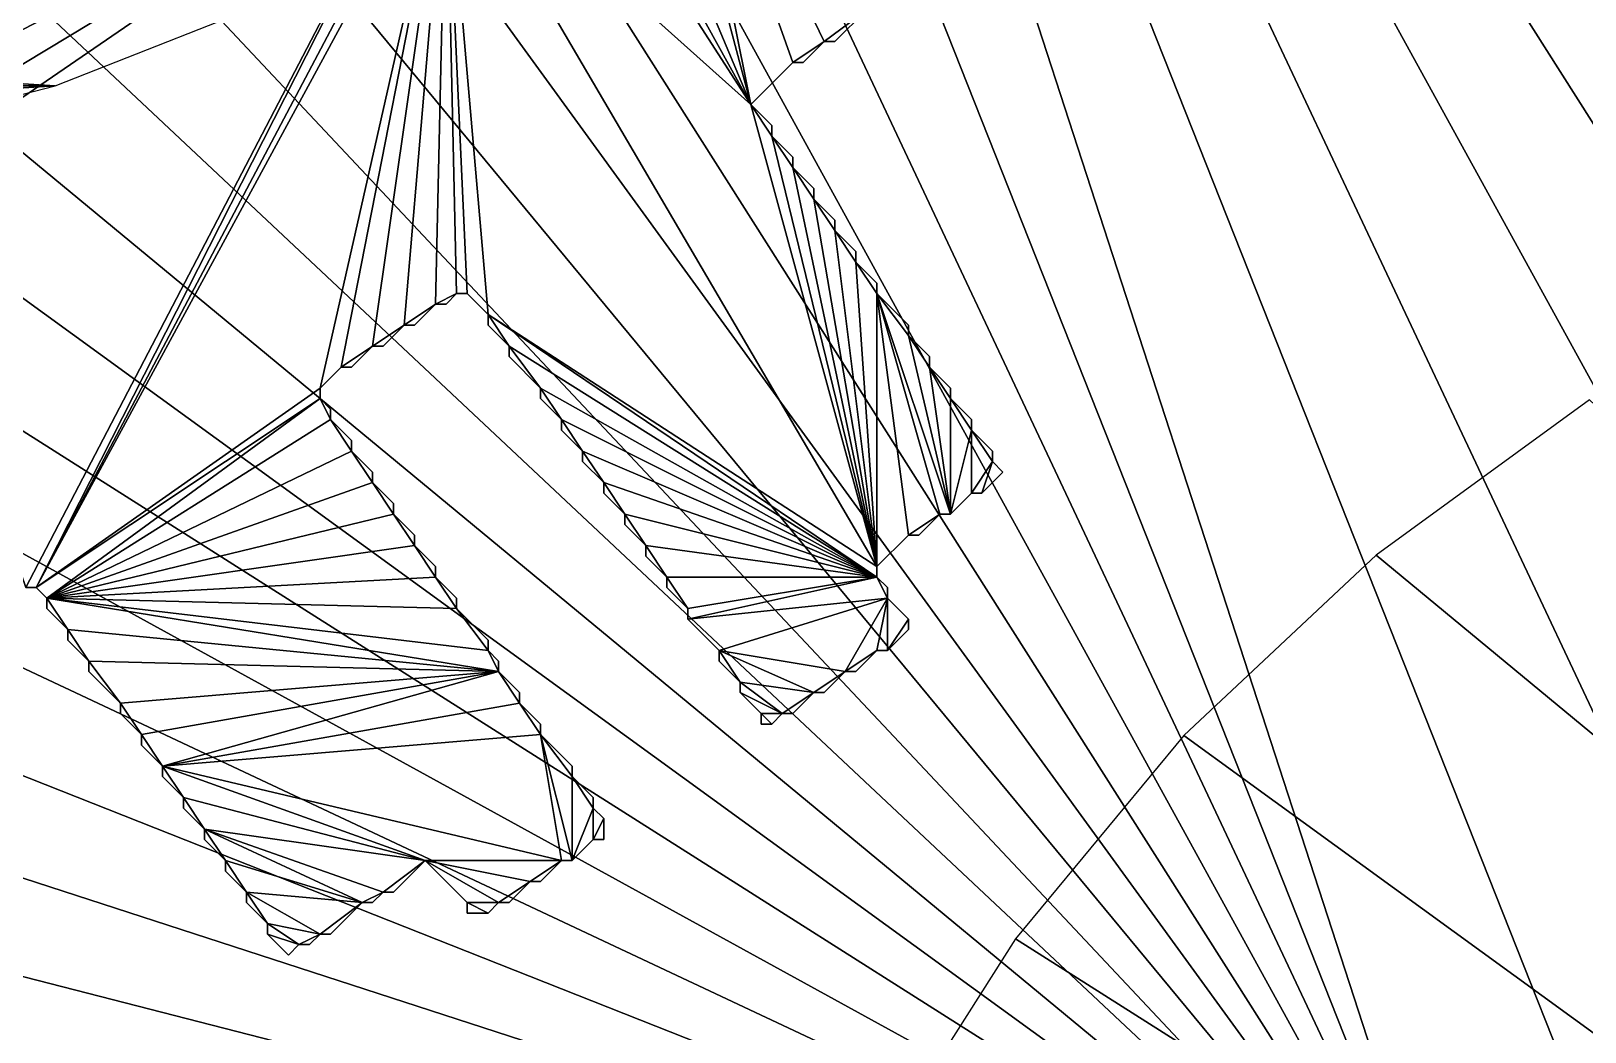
# Model space of a CAD drawing. Header units: metres. Extents: x 83 to 1014, y -33 to 839.
# Drawn here: x 342.5 to 490.4, y 275.7 to 371 of the extents above; entities that cross this region are included whole.
import ezdxf

# ---------------------------------------------------------------- set-up
doc = ezdxf.new("R2010")
doc.units = ezdxf.units.M

msp = doc.modelspace()

# ---------------------------------------------------------------- linework, layer by layer
for points in [[(291.44, 541.61, 250), (266.52, 538.46, 250), (479.26, 245.65, 250)], [(316.56, 541.61, 250), (291.44, 541.61, 250), (479.26, 245.65, 250)], [(341.48, 538.46, 250), (316.56, 541.61, 250), (479.26, 245.65, 250)], [(266.52, 538.46, 250), (242.2, 532.21, 250), (479.26, 245.65, 250)], [(365.8, 532.21, 250), (341.48, 538.46, 250), (479.26, 245.65, 250)], [(242.2, 532.21, 250), (218.84, 522.97, 250), (479.26, 245.65, 250)], [(389.16, 522.97, 250), (365.8, 532.21, 250), (479.26, 245.65, 250)], [(218.84, 522.97, 250), (196.83, 510.87, 250), (479.26, 245.65, 250)], [(497.72, 391.74, 250), (389.16, 522.97, 250), (502.42, 367.07, 250)], [(502.42, 367.07, 250), (389.16, 522.97, 250), (504, 342, 250)], [(504, 342, 250), (389.16, 522.97, 250), (502.42, 316.93, 250)], [(502.42, 316.93, 250), (389.16, 522.97, 250), (497.72, 292.26, 250)], [(497.72, 292.26, 250), (389.16, 522.97, 250), (489.96, 268.38, 250)], [(489.96, 268.38, 250), (389.16, 522.97, 250), (479.26, 245.65, 250)], [(196.83, 510.87, 250), (176.52, 496.1, 250), (479.26, 245.65, 250)], [(176.52, 496.1, 250), (158.21, 478.91, 250), (479.26, 245.65, 250)], [(158.21, 478.91, 250), (142.2, 459.56, 250), (479.26, 245.65, 250)], [(142.2, 459.56, 250), (128.74, 438.35, 250), (479.26, 245.65, 250)], [(128.74, 438.35, 250), (118.04, 415.62, 250), (479.26, 245.65, 250)], [(118.04, 415.62, 250), (110.28, 391.74, 250), (479.26, 245.65, 250)], [(398, 395), (411, 364), (402, 398)], [(402, 398, 200), (411, 364, 200), (398, 395, 200)], [(402, 398), (411, 364), (404, 399)], [(404, 399, 200), (411, 364, 200), (402, 398, 200)], [(404, 399), (418, 370), (422, 373)], [(404, 399), (415, 368), (418, 370)], [(404, 399), (411, 364), (415, 368)], [(422, 373, 200), (418, 370, 200), (404, 399, 200)], [(418, 370, 200), (415, 368, 200), (404, 399, 200)], [(415, 368, 200), (411, 364, 200), (404, 399, 200)], [(395, 393), (411, 364), (398, 395)], [(398, 395, 200), (411, 364, 200), (395, 393, 200)], [(382, 390), (411, 364), (393, 392)], [(393, 392, 200), (411, 364, 200), (382, 390, 200)], [(393, 392), (411, 364), (395, 393)], [(395, 393, 200), (411, 364, 200), (393, 392, 200)], [(110.28, 391.74, 250), (105.58, 367.07, 250), (479.26, 245.65, 250)], [(270, 370), (380, 391), (273, 372)], [(324, 362), (380, 391), (270, 370)], [(273, 372, 200), (380, 391, 200), (270, 370, 200)], [(270, 370, 200), (380, 391, 200), (324, 362, 200)], [(327, 359), (380, 391), (324, 362)], [(324, 362, 200), (380, 391, 200), (327, 359, 200)], [(329, 356), (380, 391), (327, 359)], [(327, 359, 200), (380, 391, 200), (329, 356, 200)], [(329, 356), (342, 318), (380, 391)], [(380, 391, 200), (342, 318, 200), (329, 356, 200)], [(380, 391), (342, 318), (343, 318)], [(343, 318, 200), (342, 318, 200), (380, 391, 200)], [(380, 391), (343, 318), (381, 390)], [(381, 390, 200), (343, 318, 200), (380, 391, 200)], [(382, 390), (343, 318), (370, 337)], [(381, 390), (343, 318), (382, 390)], [(370, 337, 200), (343, 318, 200), (382, 390, 200)], [(382, 390, 200), (343, 318, 200), (381, 390, 200)], [(382, 390), (370, 337), (372, 339)], [(372, 339, 200), (370, 337, 200), (382, 390, 200)], [(382, 390), (372, 339), (375, 341)], [(375, 341, 200), (372, 339, 200), (382, 390, 200)], [(382, 390), (375, 341), (378, 343)], [(378, 343, 200), (375, 341, 200), (382, 390, 200)], [(382, 390), (378, 343), (381, 345)], [(381, 345, 200), (378, 343, 200), (382, 390, 200)], [(382, 390), (381, 345), (383, 346)], [(383, 346, 200), (381, 345, 200), (382, 390, 200)], [(382, 390), (423, 320), (411, 364)], [(382, 390), (386, 344), (423, 320)], [(382, 390), (384, 346), (386, 344)], [(382, 390), (383, 346), (384, 346)], [(411, 364, 200), (423, 320, 200), (382, 390, 200)], [(423, 320, 200), (386, 344, 200), (382, 390, 200)], [(386, 344, 200), (384, 346, 200), (382, 390, 200)], [(384, 346, 200), (383, 346, 200), (382, 390, 200)], [(368.16, 375.03, 250), (197.84, 375.03, 250), (344.8, 365.79, 250)], [(197.84, 375.03, 250), (221.2, 365.79, 250), (344.8, 365.79, 250)], [(422, 373), (418, 370), (419, 370)], [(419, 370, 200), (418, 370, 200), (422, 373, 200)], [(422, 373), (419, 370), (422, 373, 200)], [(419, 370), (419, 370, 200), (422, 373, 200)], [(418, 370), (415, 368), (416, 368)], [(416, 368, 200), (415, 368, 200), (418, 370, 200)], [(418, 370), (416, 368), (418, 370, 200)], [(416, 368, 200), (418, 370, 200), (416, 368)], [(419, 370), (418, 370), (419, 370, 200)], [(418, 370, 200), (419, 370, 200), (418, 370)], [(105.58, 367.07, 250), (104, 342, 250), (479.26, 245.65, 250)], [(415, 368), (411, 364), (415, 368, 200)], [(411, 364), (411, 364, 200), (415, 368, 200)], [(416, 368), (415, 368), (416, 368, 200)], [(415, 368, 200), (416, 368, 200), (415, 368)], [(221.2, 365.79, 250), (245.52, 359.54, 250), (344.8, 365.79, 250)], [(344.8, 365.79, 250), (245.52, 359.54, 250), (320.48, 359.54, 250)], [(411, 364), (413, 362), (411, 364, 200)], [(413, 362, 200), (411, 364, 200), (413, 362)], [(411, 364), (413, 361), (413, 362)], [(411, 364), (423, 320), (413, 361)], [(413, 362, 200), (413, 361, 200), (411, 364, 200)], [(413, 361, 200), (423, 320, 200), (411, 364, 200)], [(413, 362), (413, 361), (413, 362, 200)], [(413, 361, 200), (413, 362, 200), (413, 361)], [(413, 361), (415, 359), (413, 361, 200)], [(415, 359, 200), (413, 361, 200), (415, 359)], [(413, 361), (415, 358), (415, 359)], [(413, 361), (423, 320), (415, 358)], [(415, 359, 200), (415, 358, 200), (413, 361, 200)], [(415, 358, 200), (423, 320, 200), (413, 361, 200)], [(415, 359), (415, 358), (415, 359, 200)], [(415, 358, 200), (415, 359, 200), (415, 358)], [(415, 358), (417, 356), (415, 358, 200)], [(417, 356, 200), (415, 358, 200), (417, 356)], [(415, 358), (417, 355), (417, 356)], [(415, 358), (423, 320), (417, 355)], [(417, 356, 200), (417, 355, 200), (415, 358, 200)], [(417, 355, 200), (423, 320, 200), (415, 358, 200)], [(417, 356), (417, 355), (417, 356, 200)], [(417, 355, 200), (417, 356, 200), (417, 355)], [(417, 355), (419, 353), (417, 355, 200)], [(419, 353, 200), (417, 355, 200), (419, 353)], [(417, 355), (419, 352), (419, 353)], [(417, 355), (423, 320), (419, 352)], [(419, 353, 200), (419, 352, 200), (417, 355, 200)], [(419, 352, 200), (423, 320, 200), (417, 355, 200)], [(419, 353), (419, 352), (419, 353, 200)], [(419, 352, 200), (419, 353, 200), (419, 352)], [(419, 352), (421, 350), (419, 352, 200)], [(421, 350, 200), (419, 352, 200), (421, 350)], [(419, 352), (421, 349), (421, 350)], [(419, 352), (423, 320), (421, 349)], [(421, 350, 200), (421, 349, 200), (419, 352, 200)], [(421, 349, 200), (423, 320, 200), (419, 352, 200)], [(421, 350), (421, 349), (421, 350, 200)], [(421, 349, 200), (421, 350, 200), (421, 349)], [(421, 349), (423, 347), (421, 349, 200)], [(423, 347, 200), (421, 349, 200), (423, 347)], [(421, 349), (423, 346), (423, 347)], [(421, 349), (423, 320), (423, 346)], [(423, 347, 200), (423, 346, 200), (421, 349, 200)], [(423, 346, 200), (423, 320, 200), (421, 349, 200)], [(423, 347), (423, 346), (423, 347, 200)], [(423, 346, 200), (423, 347, 200), (423, 346)], [(381, 345), (378, 343), (379, 343)], [(379, 343, 200), (378, 343, 200), (381, 345, 200)], [(381, 345), (379, 343), (381, 345, 200)], [(379, 343, 200), (381, 345, 200), (379, 343)], [(383, 346), (381, 345), (382, 345)], [(382, 345, 200), (381, 345, 200), (383, 346, 200)], [(382, 345), (381, 345), (382, 345, 200)], [(381, 345, 200), (382, 345, 200), (381, 345)], [(383, 346), (382, 345), (383, 346, 200)], [(382, 345, 200), (383, 346, 200), (382, 345)], [(384, 346), (383, 346), (384, 346, 200)], [(383, 346, 200), (384, 346, 200), (383, 346)], [(386, 344), (384, 346), (386, 344, 200)], [(384, 346, 200), (386, 344, 200), (384, 346)], [(423, 346), (426, 343), (423, 346, 200)], [(426, 343), (426, 343, 200), (423, 346, 200)], [(423, 346), (426, 342), (426, 343)], [(423, 346), (430, 325), (426, 342)], [(423, 346), (429, 325), (430, 325)], [(423, 346), (426, 323), (429, 325)], [(423, 346), (423, 320), (426, 323)], [(426, 343, 200), (426, 342, 200), (423, 346, 200)], [(426, 342, 200), (430, 325, 200), (423, 346, 200)], [(430, 325, 200), (429, 325, 200), (423, 346, 200)], [(429, 325, 200), (426, 323, 200), (423, 346, 200)], [(426, 323, 200), (423, 320, 200), (423, 346, 200)], [(386, 343), (386, 344), (386, 343, 200)], [(386, 344, 200), (386, 343, 200), (386, 344)], [(388, 341), (386, 344), (386, 343)], [(423, 319), (386, 344), (388, 341)], [(423, 320), (386, 344), (423, 319)], [(386, 343, 200), (386, 344, 200), (388, 341, 200)], [(388, 341, 200), (386, 344, 200), (423, 319, 200)], [(423, 319, 200), (386, 344, 200), (423, 320, 200)], [(104, 342, 250), (105.58, 316.93, 250), (479.26, 245.65, 250)], [(378, 343), (375, 341), (376, 341)], [(376, 341, 200), (375, 341, 200), (378, 343, 200)], [(378, 343), (376, 341), (378, 343, 200)], [(376, 341, 200), (378, 343, 200), (376, 341)], [(379, 343), (378, 343), (379, 343, 200)], [(378, 343, 200), (379, 343, 200), (378, 343)], [(388, 341), (386, 343), (388, 341, 200)], [(386, 343, 200), (388, 341, 200), (386, 343)], [(426, 343), (426, 342), (426, 343, 200)], [(426, 342, 200), (426, 343, 200), (426, 342)], [(426, 342), (428, 340), (426, 342, 200)], [(428, 340, 200), (426, 342, 200), (428, 340)], [(426, 342), (428, 339), (428, 340)], [(426, 342), (430, 325), (428, 339)], [(428, 340, 200), (428, 339, 200), (426, 342, 200)], [(428, 339, 200), (430, 325, 200), (426, 342, 200)], [(375, 341), (372, 339), (373, 339)], [(373, 339, 200), (372, 339, 200), (375, 341, 200)], [(375, 341), (373, 339), (375, 341, 200)], [(373, 339, 200), (375, 341, 200), (373, 339)], [(376, 341), (375, 341), (376, 341, 200)], [(375, 341, 200), (376, 341, 200), (375, 341)], [(388, 340), (388, 341), (388, 340, 200)], [(388, 341, 200), (388, 340, 200), (388, 341)], [(391, 337), (388, 341), (388, 340)], [(423, 319), (388, 341), (391, 337)], [(388, 340, 200), (388, 341, 200), (391, 337, 200)], [(391, 337, 200), (388, 341, 200), (423, 319, 200)], [(372, 339), (370, 337), (372, 339, 200)], [(370, 337, 200), (372, 339, 200), (370, 337)], [(373, 339), (372, 339), (373, 339, 200)], [(372, 339, 200), (373, 339, 200), (372, 339)], [(391, 337), (388, 340), (391, 337, 200)], [(388, 340), (388, 340, 200), (391, 337, 200)], [(428, 340), (428, 339), (428, 340, 200)], [(428, 339, 200), (428, 340, 200), (428, 339)], [(428, 339), (430, 337), (428, 339, 200)], [(430, 337, 200), (428, 339, 200), (430, 337)], [(428, 339), (430, 336), (430, 337)], [(428, 339), (430, 325), (430, 336)], [(430, 337, 200), (430, 336, 200), (428, 339, 200)], [(430, 336, 200), (430, 325, 200), (428, 339, 200)], [(370, 337), (343, 318), (370, 336)], [(370, 336, 200), (343, 318, 200), (370, 337, 200)], [(370, 336), (343, 318), (344, 317)], [(344, 317, 200), (343, 318, 200), (370, 336, 200)], [(370, 336), (344, 317), (371, 334)], [(371, 334, 200), (344, 317, 200), (370, 336, 200)], [(370, 337), (370, 336), (370, 337, 200)], [(370, 336, 200), (370, 337, 200), (370, 336)], [(370, 336), (371, 335), (370, 336, 200)], [(371, 335, 200), (370, 336, 200), (371, 335)], [(370, 336), (371, 334), (371, 335)], [(371, 335, 200), (371, 334, 200), (370, 336, 200)], [(391, 336), (391, 337), (391, 336, 200)], [(391, 337, 200), (391, 336, 200), (391, 337)], [(393, 334), (391, 337), (391, 336)], [(423, 319), (391, 337), (393, 334)], [(391, 336, 200), (391, 337, 200), (393, 334, 200)], [(393, 334, 200), (391, 337, 200), (423, 319, 200)], [(393, 334), (391, 336), (393, 334, 200)], [(391, 336, 200), (393, 334, 200), (391, 336)], [(430, 337), (430, 336), (430, 337, 200)], [(430, 336, 200), (430, 337, 200), (430, 336)], [(430, 336), (432, 334), (430, 336, 200)], [(432, 334, 200), (430, 336, 200), (432, 334)], [(430, 336), (432, 333), (432, 334)], [(430, 336), (430, 325), (432, 333)], [(432, 334, 200), (432, 333, 200), (430, 336, 200)], [(432, 333, 200), (430, 325, 200), (430, 336, 200)], [(490.83, 335.87, 250), (470.52, 321.1, 250), (773.26, 70.65, 250)], [(371, 335), (371, 334), (371, 335, 200)], [(371, 334, 200), (371, 335, 200), (371, 334)], [(371, 334), (344, 317), (373, 331)], [(373, 331, 200), (344, 317, 200), (371, 334, 200)], [(371, 334), (373, 332), (371, 334, 200)], [(373, 332, 200), (371, 334, 200), (373, 332)], [(371, 334), (373, 331), (373, 332)], [(373, 332, 200), (373, 331, 200), (371, 334, 200)], [(393, 333), (393, 334), (393, 333, 200)], [(393, 334, 200), (393, 333, 200), (393, 334)], [(395, 331), (393, 334), (393, 333)], [(423, 319), (393, 334), (395, 331)], [(393, 333, 200), (393, 334, 200), (395, 331, 200)], [(395, 331, 200), (393, 334, 200), (423, 319, 200)], [(395, 331), (393, 333), (395, 331, 200)], [(393, 333, 200), (395, 331, 200), (393, 333)], [(432, 333), (430, 325), (432, 327)], [(432, 327, 200), (430, 325, 200), (432, 333, 200)], [(432, 334), (432, 333), (432, 334, 200)], [(432, 333, 200), (432, 334, 200), (432, 333)], [(432, 333), (434, 331), (432, 333, 200)], [(434, 331, 200), (432, 333, 200), (434, 331)], [(432, 333), (434, 330), (434, 331)], [(432, 333), (432, 327), (434, 330)], [(434, 331, 200), (434, 330, 200), (432, 333, 200)], [(434, 330, 200), (432, 327, 200), (432, 333, 200)], [(373, 332), (373, 331), (373, 332, 200)], [(373, 331, 200), (373, 332, 200), (373, 331)], [(373, 331), (344, 317), (375, 328)], [(375, 328, 200), (344, 317, 200), (373, 331, 200)], [(373, 331), (375, 329), (373, 331, 200)], [(375, 329, 200), (373, 331, 200), (375, 329)], [(373, 331), (375, 328), (375, 329)], [(375, 329, 200), (375, 328, 200), (373, 331, 200)], [(395, 330), (395, 331), (395, 330, 200)], [(395, 331, 200), (395, 330, 200), (395, 331)], [(397, 328), (395, 331), (395, 330)], [(423, 319), (395, 331), (397, 328)], [(395, 330, 200), (395, 331, 200), (397, 328, 200)], [(397, 328, 200), (395, 331, 200), (423, 319, 200)], [(397, 328), (395, 330), (397, 328, 200)], [(395, 330, 200), (397, 328, 200), (395, 330)], [(434, 330), (432, 327), (433, 327)], [(433, 327, 200), (432, 327, 200), (434, 330, 200)], [(434, 330), (433, 327), (435, 329)], [(435, 329, 200), (433, 327, 200), (434, 330, 200)], [(434, 331), (434, 330), (434, 331, 200)], [(434, 330, 200), (434, 331, 200), (434, 330)], [(434, 330), (435, 329), (434, 330, 200)], [(435, 329, 200), (434, 330, 200), (435, 329)], [(375, 329), (375, 328), (375, 329, 200)], [(375, 328, 200), (375, 329, 200), (375, 328)], [(435, 329), (433, 327), (435, 329, 200)], [(433, 327, 200), (435, 329, 200), (433, 327)], [(375, 328), (344, 317), (377, 325)], [(377, 325, 200), (344, 317, 200), (375, 328, 200)], [(375, 328), (377, 326), (375, 328, 200)], [(377, 326, 200), (375, 328, 200), (377, 326)], [(375, 328), (377, 325), (377, 326)], [(377, 326, 200), (377, 325, 200), (375, 328, 200)], [(397, 327), (397, 328), (397, 327, 200)], [(397, 328, 200), (397, 327, 200), (397, 328)], [(399, 325), (397, 328), (397, 327)], [(423, 319), (397, 328), (399, 325)], [(397, 327, 200), (397, 328, 200), (399, 325, 200)], [(399, 325, 200), (397, 328, 200), (423, 319, 200)], [(399, 325), (397, 327), (399, 325, 200)], [(397, 327, 200), (399, 325, 200), (397, 327)], [(432, 327), (430, 325), (432, 327, 200)], [(430, 325, 200), (432, 327, 200), (430, 325)], [(433, 327), (432, 327), (433, 327, 200)], [(432, 327, 200), (433, 327, 200), (432, 327)], [(377, 326), (377, 325), (377, 326, 200)], [(377, 325, 200), (377, 326, 200), (377, 325)], [(377, 325), (344, 317), (379, 322)], [(379, 322, 200), (344, 317, 200), (377, 325, 200)], [(377, 325), (379, 323), (377, 325, 200)], [(379, 323, 200), (377, 325, 200), (379, 323)], [(377, 325), (379, 322), (379, 323)], [(379, 323, 200), (379, 322, 200), (377, 325, 200)], [(399, 324), (399, 325), (399, 324, 200)], [(399, 325, 200), (399, 324, 200), (399, 325)], [(401, 322), (399, 325), (399, 324)], [(423, 319), (399, 325), (401, 322)], [(399, 324, 200), (399, 325, 200), (401, 322, 200)], [(401, 322, 200), (399, 325, 200), (423, 319, 200)], [(401, 322), (399, 324), (401, 322, 200)], [(399, 324, 200), (401, 322, 200), (399, 324)], [(429, 325), (426, 323), (427, 323)], [(427, 323, 200), (426, 323, 200), (429, 325, 200)], [(429, 325), (427, 323), (429, 325, 200)], [(427, 323, 200), (429, 325, 200), (427, 323)], [(430, 325), (429, 325), (430, 325, 200)], [(429, 325, 200), (430, 325, 200), (429, 325)], [(379, 323), (379, 322), (379, 323, 200)], [(379, 322, 200), (379, 323, 200), (379, 322)], [(426, 323), (423, 320), (426, 323, 200)], [(423, 320), (423, 320, 200), (426, 323, 200)], [(427, 323), (426, 323), (427, 323, 200)], [(426, 323, 200), (427, 323, 200), (426, 323)], [(379, 322), (344, 317), (381, 319)], [(381, 319, 200), (344, 317, 200), (379, 322, 200)], [(379, 322), (381, 320), (379, 322, 200)], [(381, 320, 200), (379, 322, 200), (381, 320)], [(379, 322), (381, 319), (381, 320)], [(381, 320, 200), (381, 319, 200), (379, 322, 200)], [(401, 321), (401, 322), (401, 321, 200)], [(401, 322, 200), (401, 321, 200), (401, 322)], [(403, 319), (401, 322), (401, 321)], [(423, 319), (401, 322), (403, 319)], [(401, 321, 200), (401, 322, 200), (403, 319, 200)], [(403, 319, 200), (401, 322, 200), (423, 319, 200)], [(403, 319), (401, 321), (403, 319, 200)], [(401, 321, 200), (403, 319, 200), (401, 321)], [(470.52, 321.1, 250), (452.21, 303.91, 250), (773.26, 70.65, 250)], [(381, 320), (381, 319), (381, 320, 200)], [(381, 319, 200), (381, 320, 200), (381, 319)], [(423, 320), (423, 319), (423, 320, 200)], [(423, 319, 200), (423, 320, 200), (423, 319)], [(343, 318), (342, 318), (343, 318, 200)], [(342, 318, 200), (343, 318, 200), (342, 318)], [(344, 317), (343, 318), (344, 317, 200)], [(343, 318, 200), (344, 317, 200), (343, 318)], [(381, 319), (344, 317), (383, 316)], [(383, 316, 200), (344, 317, 200), (381, 319, 200)], [(381, 319), (383, 317), (381, 319, 200)], [(383, 317, 200), (381, 319, 200), (383, 317)], [(381, 319), (383, 316), (383, 317)], [(383, 317, 200), (383, 316, 200), (381, 319, 200)], [(403, 318), (403, 319), (403, 318, 200)], [(403, 319, 200), (403, 318, 200), (403, 319)], [(405, 316), (403, 319), (403, 318)], [(423, 319), (403, 319), (405, 316)], [(403, 318, 200), (403, 319, 200), (405, 316, 200)], [(405, 316, 200), (403, 319, 200), (423, 319, 200)], [(405, 316), (403, 318), (405, 316, 200)], [(403, 318, 200), (405, 316, 200), (403, 318)], [(423, 319), (405, 315), (424, 317)], [(423, 319), (405, 316), (405, 315)], [(424, 317, 200), (405, 315, 200), (423, 319, 200)], [(405, 315, 200), (405, 316, 200), (423, 319, 200)], [(423, 319), (424, 318), (423, 319, 200)], [(424, 318, 200), (423, 319, 200), (424, 318)], [(423, 319), (424, 317), (424, 318)], [(424, 318, 200), (424, 317, 200), (423, 319, 200)], [(424, 318), (424, 317), (424, 318, 200)], [(424, 317, 200), (424, 318, 200), (424, 317)], [(105.58, 316.93, 250), (110.28, 292.26, 250), (479.26, 245.65, 250)], [(344, 316), (344, 317), (344, 316, 200)], [(344, 317, 200), (344, 316, 200), (344, 317)], [(346, 314), (344, 317), (344, 316)], [(387, 310), (344, 317), (346, 314)], [(386, 312), (344, 317), (387, 310)], [(383, 316), (344, 317), (386, 312)], [(344, 316, 200), (344, 317, 200), (346, 314, 200)], [(346, 314, 200), (344, 317, 200), (387, 310, 200)], [(387, 310, 200), (344, 317, 200), (386, 312, 200)], [(386, 312, 200), (344, 317, 200), (383, 316, 200)], [(383, 317), (383, 316), (383, 317, 200)], [(383, 316, 200), (383, 317, 200), (383, 316)], [(424, 317), (405, 315), (408, 312)], [(408, 312, 200), (405, 315, 200), (424, 317, 200)], [(424, 317), (408, 312), (420, 310)], [(420, 310, 200), (408, 312, 200), (424, 317, 200)], [(424, 317), (420, 310), (423, 312)], [(423, 312, 200), (420, 310, 200), (424, 317, 200)], [(424, 317), (423, 312), (424, 312)], [(424, 312, 200), (423, 312, 200), (424, 317, 200)], [(424, 317), (426, 315), (424, 317, 200)], [(426, 315, 200), (424, 317, 200), (426, 315)], [(424, 317), (424, 312), (426, 315)], [(426, 315, 200), (424, 312, 200), (424, 317, 200)], [(346, 314), (344, 316), (346, 314, 200)], [(344, 316, 200), (346, 314, 200), (344, 316)], [(383, 316), (386, 313), (383, 316, 200)], [(386, 313), (386, 313, 200), (383, 316, 200)], [(383, 316), (386, 312), (386, 313)], [(386, 313, 200), (386, 312, 200), (383, 316, 200)], [(405, 315), (405, 316), (405, 315, 200)], [(405, 316, 200), (405, 315, 200), (405, 316)], [(346, 313), (346, 314), (346, 313, 200)], [(346, 314, 200), (346, 313, 200), (346, 314)], [(348, 311), (346, 314), (346, 313)], [(387, 310), (346, 314), (348, 311)], [(346, 313, 200), (346, 314, 200), (348, 311, 200)], [(348, 311, 200), (346, 314, 200), (387, 310, 200)], [(408, 312), (405, 315), (408, 312, 200)], [(405, 315), (405, 315, 200), (408, 312, 200)], [(426, 315), (424, 312), (426, 314)], [(426, 314, 200), (424, 312, 200), (426, 315, 200)], [(426, 314), (424, 312), (426, 314, 200)], [(424, 312, 200), (426, 314, 200), (424, 312)], [(426, 315), (426, 314), (426, 315, 200)], [(426, 314, 200), (426, 315, 200), (426, 314)], [(348, 311), (346, 313), (348, 311, 200)], [(346, 313, 200), (348, 311, 200), (346, 313)], [(386, 313), (386, 312), (386, 313, 200)], [(386, 312, 200), (386, 313, 200), (386, 312)], [(348, 310), (348, 311), (348, 310, 200)], [(348, 311, 200), (348, 310, 200), (348, 311)], [(351, 307), (348, 311), (348, 310)], [(387, 310), (348, 311), (351, 307)], [(348, 310, 200), (348, 311, 200), (351, 307, 200)], [(351, 307, 200), (348, 311, 200), (387, 310, 200)], [(386, 312), (387, 311), (386, 312, 200)], [(387, 311, 200), (386, 312, 200), (387, 311)], [(386, 312), (387, 310), (387, 311)], [(387, 311, 200), (387, 310, 200), (386, 312, 200)], [(387, 311), (387, 310), (387, 311, 200)], [(387, 310, 200), (387, 311, 200), (387, 310)], [(408, 311), (408, 312), (408, 311, 200)], [(408, 312, 200), (408, 311, 200), (408, 312)], [(410, 309), (408, 312), (408, 311)], [(417, 308), (408, 312), (410, 309)], [(420, 310), (408, 312), (417, 308)], [(408, 311, 200), (408, 312, 200), (410, 309, 200)], [(410, 309, 200), (408, 312, 200), (417, 308, 200)], [(417, 308, 200), (408, 312, 200), (420, 310, 200)], [(410, 309), (408, 311), (410, 309, 200)], [(408, 311, 200), (410, 309, 200), (408, 311)], [(423, 312), (420, 310), (421, 310)], [(421, 310, 200), (420, 310, 200), (423, 312, 200)], [(423, 312), (421, 310), (423, 312, 200)], [(421, 310, 200), (423, 312, 200), (421, 310)], [(424, 312), (423, 312), (424, 312, 200)], [(423, 312, 200), (424, 312, 200), (423, 312)], [(351, 307), (348, 310), (351, 307, 200)], [(348, 310), (348, 310, 200), (351, 307, 200)], [(387, 310), (351, 307), (353, 304)], [(353, 304, 200), (351, 307, 200), (387, 310, 200)], [(387, 310), (353, 304), (355, 301)], [(355, 301, 200), (353, 304, 200), (387, 310, 200)], [(387, 310), (355, 301), (389, 307)], [(389, 307, 200), (355, 301, 200), (387, 310, 200)], [(387, 310), (389, 308), (387, 310, 200)], [(389, 308, 200), (387, 310, 200), (389, 308)], [(387, 310), (389, 307), (389, 308)], [(389, 308, 200), (389, 307, 200), (387, 310, 200)], [(420, 310), (417, 308), (418, 308)], [(418, 308, 200), (417, 308, 200), (420, 310, 200)], [(420, 310), (418, 308), (420, 310, 200)], [(418, 308, 200), (420, 310, 200), (418, 308)], [(421, 310), (420, 310), (421, 310, 200)], [(420, 310, 200), (421, 310, 200), (420, 310)], [(389, 308), (389, 307), (389, 308, 200)], [(389, 307, 200), (389, 308, 200), (389, 307)], [(410, 308), (410, 309), (410, 308, 200)], [(410, 309, 200), (410, 308, 200), (410, 309)], [(414, 306), (410, 309), (410, 308)], [(417, 308), (410, 309), (414, 306)], [(410, 308, 200), (410, 309, 200), (414, 306, 200)], [(414, 306, 200), (410, 309, 200), (417, 308, 200)], [(412, 306), (410, 308), (412, 306, 200)], [(410, 308, 200), (412, 306, 200), (410, 308)], [(414, 306), (410, 308), (412, 306)], [(412, 306, 200), (410, 308, 200), (414, 306, 200)], [(417, 308), (414, 306), (415, 306)], [(415, 306, 200), (414, 306, 200), (417, 308, 200)], [(417, 308), (415, 306), (417, 308, 200)], [(415, 306, 200), (417, 308, 200), (415, 306)], [(418, 308), (417, 308), (418, 308, 200)], [(417, 308, 200), (418, 308, 200), (417, 308)], [(351, 306), (351, 307), (351, 306, 200)], [(351, 307, 200), (351, 306, 200), (351, 307)], [(353, 304), (351, 307), (351, 306)], [(351, 306, 200), (351, 307, 200), (353, 304, 200)], [(389, 307), (355, 301), (391, 304)], [(391, 304, 200), (355, 301, 200), (389, 307, 200)], [(389, 307), (391, 305), (389, 307, 200)], [(391, 305, 200), (389, 307, 200), (391, 305)], [(389, 307), (391, 304), (391, 305)], [(391, 305, 200), (391, 304, 200), (389, 307, 200)], [(353, 304), (351, 306), (353, 304, 200)], [(351, 306, 200), (353, 304, 200), (351, 306)], [(391, 305), (391, 304), (391, 305, 200)], [(391, 304, 200), (391, 305, 200), (391, 304)], [(412, 305), (412, 306), (412, 305, 200)], [(412, 306, 200), (412, 305, 200), (412, 306)], [(413, 305), (412, 306), (412, 305)], [(414, 306), (412, 306), (413, 305)], [(412, 305, 200), (412, 306, 200), (413, 305, 200)], [(413, 305, 200), (412, 306, 200), (414, 306, 200)], [(413, 305), (412, 305), (413, 305, 200)], [(412, 305, 200), (413, 305, 200), (412, 305)], [(414, 306), (413, 305), (414, 306, 200)], [(413, 305, 200), (414, 306, 200), (413, 305)], [(415, 306), (414, 306), (415, 306, 200)], [(414, 306, 200), (415, 306, 200), (414, 306)], [(353, 303), (353, 304), (353, 303, 200)], [(353, 304, 200), (353, 303, 200), (353, 304)], [(355, 301), (353, 304), (353, 303)], [(353, 303, 200), (353, 304, 200), (355, 301, 200)], [(391, 304), (355, 301), (393, 292)], [(393, 292, 200), (355, 301, 200), (391, 304, 200)], [(391, 304), (394, 301), (391, 304, 200)], [(394, 301), (394, 301, 200), (391, 304, 200)], [(391, 304), (394, 300), (394, 301)], [(391, 304), (394, 292), (394, 300)], [(391, 304), (393, 292), (394, 292)], [(394, 301, 200), (394, 300, 200), (391, 304, 200)], [(394, 300, 200), (394, 292, 200), (391, 304, 200)], [(394, 292, 200), (393, 292, 200), (391, 304, 200)], [(452.21, 303.91, 250), (436.2, 284.56, 250), (773.26, 70.65, 250)], [(355, 301), (353, 303), (355, 301, 200)], [(353, 303, 200), (355, 301, 200), (353, 303)], [(355, 300), (355, 301), (355, 300, 200)], [(355, 301, 200), (355, 300, 200), (355, 301)], [(357, 298), (355, 301), (355, 300)], [(380, 292), (355, 301), (357, 298)], [(393, 292), (355, 301), (380, 292)], [(355, 300, 200), (355, 301, 200), (357, 298, 200)], [(357, 298, 200), (355, 301, 200), (380, 292, 200)], [(380, 292, 200), (355, 301, 200), (393, 292, 200)], [(394, 301), (394, 300), (394, 301, 200)], [(394, 300, 200), (394, 301, 200), (394, 300)], [(357, 298), (355, 300), (357, 298, 200)], [(355, 300, 200), (357, 298, 200), (355, 300)], [(394, 300), (396, 298), (394, 300, 200)], [(396, 298, 200), (394, 300, 200), (396, 298)], [(394, 300), (396, 297), (396, 298)], [(394, 300), (394, 292), (396, 297)], [(396, 298, 200), (396, 297, 200), (394, 300, 200)], [(396, 297, 200), (394, 292, 200), (394, 300, 200)], [(357, 297), (357, 298), (357, 297, 200)], [(357, 298, 200), (357, 297, 200), (357, 298)], [(359, 295), (357, 298), (357, 297)], [(380, 292), (357, 298), (359, 295)], [(357, 297, 200), (357, 298, 200), (359, 295, 200)], [(359, 295, 200), (357, 298, 200), (380, 292, 200)], [(396, 298), (396, 297), (396, 298, 200)], [(396, 297, 200), (396, 298, 200), (396, 297)], [(359, 295), (357, 297), (359, 295, 200)], [(357, 297, 200), (359, 295, 200), (357, 297)], [(396, 297), (394, 292), (396, 294)], [(396, 294, 200), (394, 292, 200), (396, 297, 200)], [(396, 297), (397, 296), (396, 297, 200)], [(397, 296, 200), (396, 297, 200), (397, 296)], [(396, 297), (396, 294), (397, 296)], [(397, 296, 200), (396, 294, 200), (396, 297, 200)], [(397, 296), (396, 294), (397, 294)], [(397, 294, 200), (396, 294, 200), (397, 296, 200)], [(397, 296), (397, 294), (397, 296, 200)], [(397, 294, 200), (397, 296, 200), (397, 294)], [(359, 294), (359, 295), (359, 294, 200)], [(359, 295, 200), (359, 294, 200), (359, 295)], [(361, 292), (359, 295), (359, 294)], [(374, 288), (359, 295), (361, 292)], [(376, 289), (359, 295), (374, 288)], [(380, 292), (359, 295), (376, 289)], [(359, 294, 200), (359, 295, 200), (361, 292, 200)], [(361, 292, 200), (359, 295, 200), (374, 288, 200)], [(374, 288, 200), (359, 295, 200), (376, 289, 200)], [(376, 289, 200), (359, 295, 200), (380, 292, 200)], [(361, 292), (359, 294), (361, 292, 200)], [(359, 294, 200), (361, 292, 200), (359, 294)], [(396, 294), (394, 292), (396, 294, 200)], [(394, 292, 200), (396, 294, 200), (394, 292)], [(397, 294), (396, 294), (397, 294, 200)], [(396, 294, 200), (397, 294, 200), (396, 294)], [(110.28, 292.26, 250), (118.04, 268.38, 250), (479.26, 245.65, 250)], [(361, 291), (361, 292), (361, 291, 200)], [(361, 292, 200), (361, 291, 200), (361, 292)], [(363, 289), (361, 292), (361, 291)], [(374, 288), (361, 292), (363, 289)], [(361, 291, 200), (361, 292, 200), (363, 289, 200)], [(363, 289, 200), (361, 292, 200), (374, 288, 200)], [(380, 292), (376, 289), (377, 289)], [(377, 289, 200), (376, 289, 200), (380, 292, 200)], [(380, 292), (377, 289), (380, 292, 200)], [(377, 289), (377, 289, 200), (380, 292, 200)], [(384, 288), (380, 292), (384, 288, 200)], [(380, 292), (380, 292, 200), (384, 288, 200)], [(387, 288), (380, 292), (384, 288)], [(390, 290), (380, 292), (387, 288)], [(393, 292), (380, 292), (390, 290)], [(384, 288, 200), (380, 292, 200), (387, 288, 200)], [(387, 288, 200), (380, 292, 200), (390, 290, 200)], [(390, 290, 200), (380, 292, 200), (393, 292, 200)], [(393, 292), (390, 290), (391, 290)], [(391, 290, 200), (390, 290, 200), (393, 292, 200)], [(393, 292), (391, 290), (393, 292, 200)], [(391, 290, 200), (393, 292, 200), (391, 290)], [(394, 292), (393, 292), (394, 292, 200)], [(393, 292, 200), (394, 292, 200), (393, 292)], [(363, 289), (361, 291), (363, 289, 200)], [(361, 291, 200), (363, 289, 200), (361, 291)], [(390, 290), (387, 288), (388, 288)], [(388, 288, 200), (387, 288, 200), (390, 290, 200)], [(390, 290), (388, 288), (390, 290, 200)], [(388, 288, 200), (390, 290, 200), (388, 288)], [(391, 290), (390, 290), (391, 290, 200)], [(390, 290, 200), (391, 290, 200), (390, 290)], [(363, 288), (363, 289), (363, 288, 200)], [(363, 289, 200), (363, 288, 200), (363, 289)], [(365, 286), (363, 289), (363, 288)], [(370, 285), (363, 289), (365, 286)], [(374, 288), (363, 289), (370, 285)], [(363, 288, 200), (363, 289, 200), (365, 286, 200)], [(365, 286, 200), (363, 289, 200), (370, 285, 200)], [(370, 285, 200), (363, 289, 200), (374, 288, 200)], [(376, 289), (374, 288), (375, 288)], [(375, 288, 200), (374, 288, 200), (376, 289, 200)], [(376, 289), (375, 288), (376, 289, 200)], [(375, 288, 200), (376, 289, 200), (375, 288)], [(377, 289), (376, 289), (377, 289, 200)], [(376, 289, 200), (377, 289, 200), (376, 289)], [(365, 286), (363, 288), (365, 286, 200)], [(363, 288, 200), (365, 286, 200), (363, 288)], [(374, 288), (370, 285), (371, 285)], [(371, 285, 200), (370, 285, 200), (374, 288, 200)], [(374, 288), (371, 285), (374, 288, 200)], [(371, 285), (371, 285, 200), (374, 288, 200)], [(375, 288), (374, 288), (375, 288, 200)], [(374, 288, 200), (375, 288, 200), (374, 288)], [(384, 287), (384, 288), (384, 287, 200)], [(384, 288, 200), (384, 287, 200), (384, 288)], [(386, 287), (384, 288), (384, 287)], [(387, 288), (384, 288), (386, 287)], [(384, 287, 200), (384, 288, 200), (386, 287, 200)], [(386, 287, 200), (384, 288, 200), (387, 288, 200)], [(386, 287), (384, 287), (386, 287, 200)], [(384, 287, 200), (386, 287, 200), (384, 287)], [(387, 288), (386, 287), (387, 288, 200)], [(386, 287, 200), (387, 288, 200), (386, 287)], [(388, 288), (387, 288), (388, 288, 200)], [(387, 288, 200), (388, 288, 200), (387, 288)], [(365, 285), (365, 286), (365, 285, 200)], [(365, 286, 200), (365, 285, 200), (365, 286)], [(368, 284), (365, 286), (365, 285)], [(370, 285), (365, 286), (368, 284)], [(365, 285, 200), (365, 286, 200), (368, 284, 200)], [(368, 284, 200), (365, 286, 200), (370, 285, 200)], [(367, 283), (365, 285), (367, 283, 200)], [(365, 285, 200), (367, 283, 200), (365, 285)], [(368, 284), (365, 285), (367, 283)], [(367, 283, 200), (365, 285, 200), (368, 284, 200)], [(368, 284), (367, 283), (368, 284, 200)], [(367, 283, 200), (368, 284, 200), (367, 283)], [(370, 285), (368, 284), (369, 284)], [(369, 284, 200), (368, 284, 200), (370, 285, 200)], [(369, 284), (368, 284), (369, 284, 200)], [(368, 284, 200), (369, 284, 200), (368, 284)], [(370, 285), (369, 284), (370, 285, 200)], [(369, 284, 200), (370, 285, 200), (369, 284)], [(371, 285), (370, 285), (371, 285, 200)], [(370, 285, 200), (371, 285, 200), (370, 285)], [(436.2, 284.56, 250), (422.74, 263.35, 250), (773.26, 70.65, 250)]]:
    msp.add_3dface(points)

doc.saveas('drawing.dxf')
